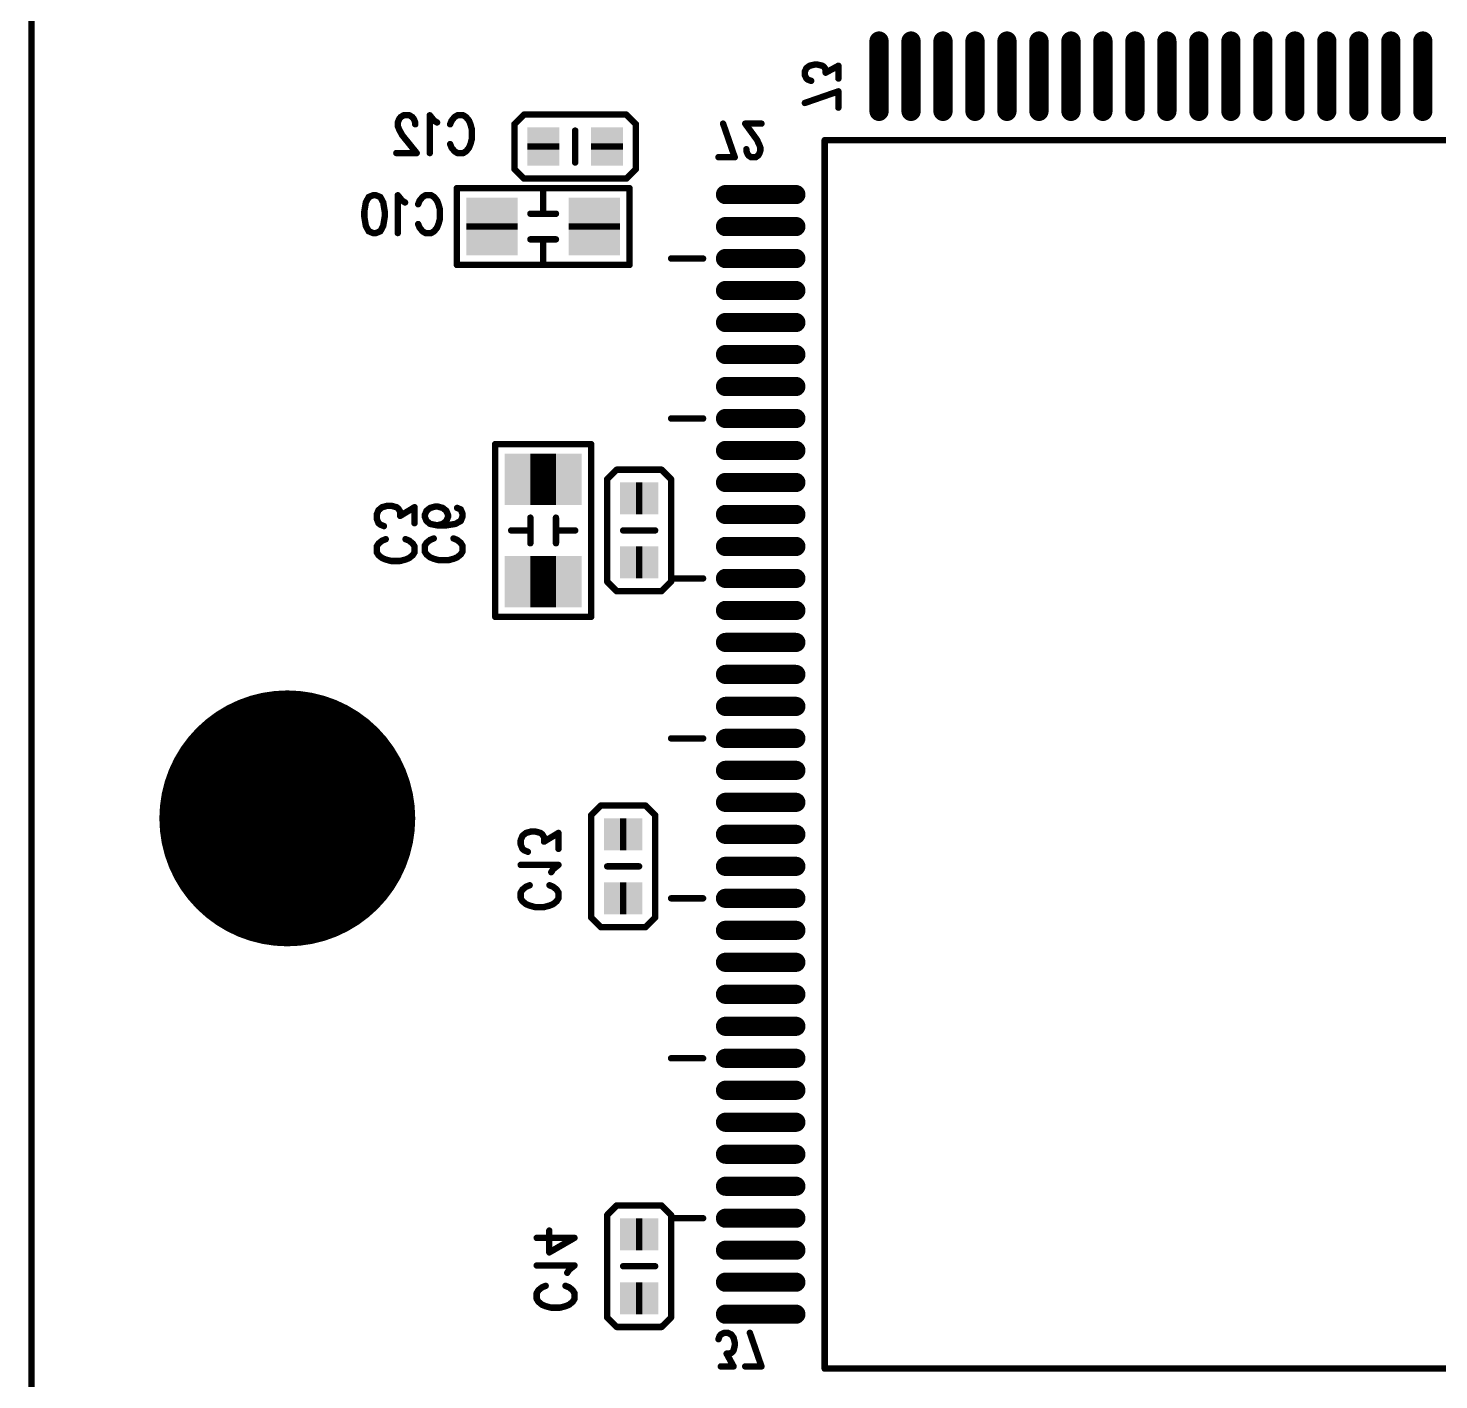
# Model space of a CAD drawing. Extents: x 100 to 156, y 84.7 to 174.
# Drawn here: x 99.95 to 122, y 125.22 to 146.35 of the extents above; entities that cross this region are included whole.
import ezdxf

# ---------------------------------------------------------------- set-up
doc = ezdxf.new("R2010")
doc.units = 0
doc.layers.get('0').update_dxf_attribs({"linetype": 'CONTINUOUS'})
doc.layers.add('MASK-BOTTOM_PHO', color=4, linetype='CONTINUOUS')
doc.layers.add('SILK-BOTTOM_PHO', color=5, linetype='CONTINUOUS')

# ---------------------------------------------------------------- blocks, each defined once
blk = doc.blocks.new('ROUND_32')
at = {"const_width": 1.999996}
blk.add_lwpolyline([(-0.999998, 0, 1), (0.999998, 0, 1)], format="xyb", close=True, dxfattribs=at)
blk = doc.blocks.new('SQUARE_16')
blk.add_solid([(0.250062, 0.250062), (0.250062, -0.250062), (-0.250062, 0.250062), (-0.250062, -0.250062)])
blk = doc.blocks.new('SQUARE_161')
blk.add_solid([(0.40005, 0.40005), (0.40005, -0.40005), (-0.40005, 0.40005), (-0.40005, -0.40005)])
blk = doc.blocks.new('ROUND_187')
at = {"const_width": 0.149986}
blk.add_lwpolyline([(-0.074994, 0, 1), (0.074994, 0, 1)], format="xyb", close=True, dxfattribs=at)
blk = doc.blocks.new('ROUND_1')
at = {"const_width": 0.050038}
blk.add_lwpolyline([(-0.025018, 0, 1), (0.025018, 0, 1)], format="xyb", close=True, dxfattribs=at)

msp = doc.modelspace()

# ---------------------------------------------------------------- linework, layer by layer
at = {"layer": 'MASK-BOTTOM_PHO'}
for points, const_width in [([(100.000054, 173.999906), (100.000054, 100.000054)], 0.100076), ([(113.249964, 145.050002), (113.249964, 146.150076)], 0.299974), ([(113.75009, 145.050002), (113.75009, 146.150076)], 0.299974), ([(114.249962, 145.050002), (114.249962, 146.150076)], 0.299974), ([(114.750088, 145.050002), (114.750088, 146.150076)], 0.299974), ([(115.24996, 145.050002), (115.24996, 146.150076)], 0.299974), ([(115.750086, 145.050002), (115.750086, 146.150076)], 0.299974), ([(116.249958, 145.050002), (116.249958, 146.150076)], 0.299974), ([(116.750084, 145.050002), (116.750084, 146.150076)], 0.299974), ([(117.249956, 145.050002), (117.249956, 146.150076)], 0.299974), ([(117.750082, 145.050002), (117.750082, 146.150076)], 0.299974), ([(118.249954, 145.050002), (118.249954, 146.150076)], 0.299974), ([(118.75008, 145.050002), (118.75008, 146.150076)], 0.299974), ([(119.249952, 145.050002), (119.249952, 146.150076)], 0.299974), ([(119.750078, 145.050002), (119.750078, 146.150076)], 0.299974), ([(120.24995, 145.050002), (120.24995, 146.150076)], 0.299974), ([(120.750076, 145.050002), (120.750076, 146.150076)], 0.299974), ([(121.249948, 145.050002), (121.249948, 146.150076)], 0.299974), ([(121.750074, 145.050002), (121.750074, 146.150076)], 0.299974), ([(108.000038, 144.450054), (108.000038, 144.549876)], 0.500124), ([(109.000036, 144.450054), (109.000036, 144.549876)], 0.500124), ([(111.949992, 143.75003), (110.849918, 143.75003)], 0.299974), ([(107.199938, 143.20012), (107.199938, 143.299942)], 0.8001), ([(108.799884, 143.20012), (108.799884, 143.299942)], 0.8001), ([(111.949992, 143.249904), (110.849918, 143.249904)], 0.299974), ([(111.949992, 142.750032), (110.849918, 142.750032)], 0.299974), ([(111.949992, 142.249906), (110.849918, 142.249906)], 0.299974), ([(111.949992, 141.750034), (110.849918, 141.750034)], 0.299974), ([(111.949992, 141.249908), (110.849918, 141.249908)], 0.299974), ([(111.949992, 140.750036), (110.849918, 140.750036)], 0.299974), ([(111.949992, 140.24991), (110.849918, 140.24991)], 0.299974), ([(111.949992, 139.750038), (110.849918, 139.750038)], 0.299974), ([(108.199936, 139.29995), (107.799886, 139.29995)], 0.8001), ([(111.949992, 139.249912), (110.849918, 139.249912)], 0.299974), ([(109.549946, 138.999976), (109.450124, 138.999976)], 0.500124), ([(111.949992, 138.75004), (110.849918, 138.75004)], 0.299974), ([(111.949992, 138.249914), (110.849918, 138.249914)], 0.299974), ([(108.199936, 137.700004), (107.799886, 137.700004)], 0.8001), ([(109.549946, 137.999978), (109.450124, 137.999978)], 0.500124), ([(111.949992, 137.750042), (110.849918, 137.750042)], 0.299974), ([(111.949992, 137.249916), (110.849918, 137.249916)], 0.299974), ([(111.949992, 136.750044), (110.849918, 136.750044)], 0.299974), ([(111.949992, 136.249918), (110.849918, 136.249918)], 0.299974), ([(111.949992, 135.750046), (110.849918, 135.750046)], 0.299974), ([(111.949992, 135.24992), (110.849918, 135.24992)], 0.299974), ([(111.949992, 134.750048), (110.849918, 134.750048)], 0.299974), ([(111.949992, 134.249922), (110.849918, 134.249922)], 0.299974), ([(109.30001, 133.75005), (109.199934, 133.75005)], 0.500124), ([(111.949992, 133.75005), (110.849918, 133.75005)], 0.299974), ([(111.949992, 133.249924), (110.849918, 133.249924)], 0.299974), ([(109.30001, 132.750052), (109.199934, 132.750052)], 0.500124), ([(111.949992, 132.750052), (110.849918, 132.750052)], 0.299974), ([(111.949992, 132.249926), (110.849918, 132.249926)], 0.299974), ([(111.949992, 131.750054), (110.849918, 131.750054)], 0.299974), ([(111.949992, 131.249928), (110.849918, 131.249928)], 0.299974), ([(111.949992, 130.750056), (110.849918, 130.750056)], 0.299974), ([(111.949992, 130.24993), (110.849918, 130.24993)], 0.299974), ([(111.949992, 129.750058), (110.849918, 129.750058)], 0.299974), ([(111.949992, 129.249932), (110.849918, 129.249932)], 0.299974), ([(111.949992, 128.75006), (110.849918, 128.75006)], 0.299974), ([(111.949992, 128.249934), (110.849918, 128.249934)], 0.299974), ([(111.949992, 127.750062), (110.849918, 127.750062)], 0.299974), ([(109.549946, 127.500126), (109.450124, 127.500126)], 0.500124), ([(111.949992, 127.249936), (110.849918, 127.249936)], 0.299974), ([(111.949992, 126.750064), (110.849918, 126.750064)], 0.299974), ([(109.549946, 126.499874), (109.450124, 126.499874)], 0.500124), ([(111.949992, 126.249938), (110.849918, 126.249938)], 0.299974)]:
    msp.add_lwpolyline(points, dxfattribs=dict(at, const_width=const_width))
at = {"layer": 'SILK-BOTTOM_PHO', "const_width": 0.100076}
for points in [[(100.000054, 173.999906), (100.000054, 100.000054)], [(112.114838, 145.726912), (112.089946, 145.672556)], [(112.164876, 145.763234), (112.114838, 145.726912)], [(112.239806, 145.781522), (112.164876, 145.763234)], [(112.289844, 145.781522), (112.239806, 145.781522)], [(112.365028, 145.763234), (112.289844, 145.781522)], [(112.38992, 145.7452), (112.365028, 145.763234)], [(112.414812, 145.708878), (112.38992, 145.7452)], [(112.614964, 145.763234), (112.414812, 145.654268)], [(112.414812, 145.654268), (112.414812, 145.708878)], [(112.614964, 145.563336), (112.614964, 145.763234)], [(112.089946, 145.672556), (112.089946, 145.617946)], [(112.089946, 145.617946), (112.114838, 145.563336)], [(112.114838, 145.563336), (112.139984, 145.545048)], [(112.139984, 145.545048), (112.190022, 145.527014)], [(112.614964, 145.363438), (112.089946, 145.181574)], [(112.614964, 145.108676), (112.614964, 145.363438)], [(105.750106, 144.932908), (105.727246, 144.87652)], [(105.727246, 144.87652), (105.727246, 144.820386)], [(105.727246, 144.820386), (105.750106, 144.763998)], [(105.772712, 144.960848), (105.750106, 144.932908)], [(105.818178, 144.989042), (105.772712, 144.960848)], [(105.90911, 144.989042), (105.818178, 144.989042)], [(105.954576, 144.960848), (105.90911, 144.989042)], [(105.977182, 144.932908), (105.954576, 144.960848)], [(106.000042, 144.87652), (105.977182, 144.932908)], [(106.000042, 144.848326), (106.000042, 144.87652)], [(106.295444, 144.904714), (106.227372, 144.989042)], [(106.227372, 144.989042), (106.227372, 144.398492)], [(106.34091, 144.87652), (106.295444, 144.904714)], [(106.54538, 144.848326), (106.56824, 144.904714)], [(106.56824, 144.904714), (106.613706, 144.960848)], [(106.613706, 144.960848), (106.659172, 144.989042)], [(106.659172, 144.989042), (106.750104, 144.989042)], [(106.750104, 144.989042), (106.79557, 144.960848)], [(106.79557, 144.960848), (106.840782, 144.904714)], [(106.840782, 144.904714), (106.863642, 144.848326)], [(106.863642, 144.848326), (106.886248, 144.763998)], [(107.54995, 144.850104), (107.700064, 144.999964)], [(107.54995, 144.15008), (107.54995, 144.850104)], [(107.700064, 144.999964), (109.30001, 144.999964)], [(109.30001, 144.999964), (109.450124, 144.850104)], [(109.450124, 144.850104), (109.450124, 144.15008)], [(110.994444, 144.333722), (110.81258, 144.85874)], [(111.339884, 144.608804), (111.15802, 144.85874)], [(111.15802, 144.85874), (111.412528, 144.85874)], [(105.750106, 144.763998), (105.795572, 144.67967)], [(105.795572, 144.67967), (106.022648, 144.398492)], [(106.886248, 144.623536), (106.863642, 144.538954)], [(106.886248, 144.763998), (106.886248, 144.623536)], [(108.49991, 144.249902), (108.49991, 144.750028)], [(111.376206, 144.533874), (111.339884, 144.608804)], [(131.59994, 144.599914), (112.40008, 144.599914)], [(112.40008, 144.599914), (112.40008, 125.400054)], [(106.022648, 144.398492), (105.70464, 144.398492)], [(106.56824, 144.48282), (106.54538, 144.538954)], [(106.613706, 144.426686), (106.56824, 144.48282)], [(106.659172, 144.398492), (106.613706, 144.426686)], [(106.750104, 144.398492), (106.659172, 144.398492)], [(106.79557, 144.426686), (106.750104, 144.398492)], [(106.840782, 144.48282), (106.79557, 144.426686)], [(106.863642, 144.538954), (106.840782, 144.48282)], [(111.176308, 144.45869), (111.176308, 144.433798)], [(111.176308, 144.433798), (111.194342, 144.38376)], [(111.194342, 144.38376), (111.21263, 144.358868)], [(111.358172, 144.358868), (111.376206, 144.38376)], [(111.394494, 144.483836), (111.376206, 144.533874)], [(111.376206, 144.38376), (111.394494, 144.433798)], [(111.394494, 144.433798), (111.394494, 144.483836)], [(110.739936, 144.333722), (110.994444, 144.333722)], [(111.21263, 144.358868), (111.248952, 144.333722)], [(111.248952, 144.333722), (111.321596, 144.333722)], [(111.321596, 144.333722), (111.358172, 144.358868)], [(107.700064, 143.999966), (107.54995, 144.15008)], [(109.30001, 143.999966), (107.700064, 143.999966)], [(109.450124, 144.15008), (109.30001, 143.999966)], [(105.27284, 143.710914), (105.340912, 143.739108)], [(105.340912, 143.739108), (105.386378, 143.739108)], [(105.386378, 143.739108), (105.45445, 143.710914)], [(105.795572, 143.65478), (105.727246, 143.739108)], [(105.727246, 143.739108), (105.727246, 143.148558)], [(106.11358, 143.710914), (106.159046, 143.739108)], [(106.159046, 143.739108), (106.249978, 143.739108)], [(106.249978, 143.739108), (106.295444, 143.710914)], [(109.350048, 143.850106), (106.650028, 143.850106)], [(106.650028, 143.850106), (106.650028, 142.649956)], [(108.000038, 143.850106), (108.000038, 143.450056)], [(109.350048, 142.649956), (109.350048, 143.850106)], [(105.204514, 143.48587), (105.227374, 143.626586)], [(105.227374, 143.626586), (105.27284, 143.710914)], [(105.45445, 143.710914), (105.499916, 143.626586)], [(105.499916, 143.626586), (105.522776, 143.48587)], [(105.840784, 143.626586), (105.795572, 143.65478)], [(106.045508, 143.598392), (106.068114, 143.65478)], [(106.068114, 143.65478), (106.11358, 143.710914)], [(106.295444, 143.710914), (106.34091, 143.65478)], [(106.34091, 143.65478), (106.363516, 143.598392)], [(106.363516, 143.598392), (106.386376, 143.514064)], [(106.386376, 143.514064), (106.386376, 143.373348)], [(105.204514, 143.401542), (105.204514, 143.48587)], [(105.227374, 143.260826), (105.204514, 143.401542)], [(105.522776, 143.401542), (105.499916, 143.260826)], [(105.522776, 143.48587), (105.522776, 143.401542)], [(106.068114, 143.232886), (106.045508, 143.28902)], [(106.363516, 143.28902), (106.34091, 143.232886)], [(106.386376, 143.373348), (106.363516, 143.28902)], [(108.199936, 143.450056), (107.799886, 143.450056)], [(105.27284, 143.176498), (105.227374, 143.260826)], [(105.340912, 143.148558), (105.27284, 143.176498)], [(105.386378, 143.148558), (105.340912, 143.148558)], [(105.45445, 143.176498), (105.386378, 143.148558)], [(105.499916, 143.260826), (105.45445, 143.176498)], [(106.11358, 143.176498), (106.068114, 143.232886)], [(106.159046, 143.148558), (106.11358, 143.176498)], [(106.249978, 143.148558), (106.159046, 143.148558)], [(106.295444, 143.176498), (106.249978, 143.148558)], [(106.34091, 143.232886), (106.295444, 143.176498)], [(108.199936, 143.050006), (107.799886, 143.050006)], [(108.000038, 142.649956), (108.000038, 143.050006)], [(106.650028, 142.649956), (109.350048, 142.649956)], [(110.000034, 142.750032), (110.499906, 142.750032)], [(110.000034, 140.24991), (110.499906, 140.24991)], [(107.249976, 139.850114), (107.249976, 137.150094)], [(108.7501, 139.850114), (107.249976, 139.850114)], [(108.7501, 137.150094), (108.7501, 139.850114)], [(109.000036, 139.29995), (109.149896, 139.450064)], [(109.149896, 139.450064), (109.84992, 139.450064)], [(109.84992, 139.450064), (110.000034, 139.29995)], [(109.000036, 137.700004), (109.000036, 139.29995)], [(110.000034, 139.29995), (110.000034, 137.700004)], [(105.567226, 138.886438), (105.482898, 138.863578)], [(105.62336, 138.886438), (105.567226, 138.886438)], [(105.707688, 138.863578), (105.62336, 138.886438)], [(106.232706, 138.852148), (106.317288, 138.875008)], [(106.317288, 138.875008), (106.345228, 138.875008)], [(106.345228, 138.875008), (106.42981, 138.852148)], [(105.42651, 138.818112), (105.398316, 138.75004)], [(105.398316, 138.75004), (105.398316, 138.681714)], [(105.398316, 138.681714), (105.42651, 138.613642)], [(105.482898, 138.863578), (105.42651, 138.818112)], [(105.735882, 138.840972), (105.707688, 138.863578)], [(105.764076, 138.795506), (105.735882, 138.840972)], [(105.98912, 138.863578), (105.764076, 138.72718)], [(105.764076, 138.72718), (105.764076, 138.795506)], [(105.98912, 138.613642), (105.98912, 138.863578)], [(106.148378, 138.73861), (106.176572, 138.806936)], [(106.148378, 138.716004), (106.148378, 138.73861)], [(106.176572, 138.647678), (106.148378, 138.716004)], [(106.176572, 138.806936), (106.232706, 138.852148)], [(106.232706, 138.602212), (106.176572, 138.647678)], [(106.42981, 138.852148), (106.485944, 138.806936)], [(106.485944, 138.647678), (106.42981, 138.602212)], [(106.485944, 138.806936), (106.514138, 138.73861)], [(106.514138, 138.716004), (106.485944, 138.647678)], [(106.514138, 138.73861), (106.514138, 138.716004)], [(106.710988, 138.647678), (106.62666, 138.602212)], [(106.6546, 138.852148), (106.710988, 138.829542)], [(106.710988, 138.829542), (106.739182, 138.76147)], [(106.739182, 138.716004), (106.710988, 138.647678)], [(106.739182, 138.76147), (106.739182, 138.716004)], [(107.799886, 138.700002), (107.799886, 138.299952)], [(108.199936, 138.700002), (108.199936, 138.299952)], [(105.42651, 138.613642), (105.454704, 138.590782)], [(105.454704, 138.590782), (105.510838, 138.568176)], [(106.345228, 138.579606), (106.232706, 138.602212)], [(106.42981, 138.602212), (106.345228, 138.579606)], [(106.485944, 138.579606), (106.345228, 138.579606)], [(106.62666, 138.602212), (106.485944, 138.579606)], [(107.799886, 138.500104), (107.499912, 138.500104)], [(108.199936, 138.500104), (108.49991, 138.500104)], [(109.750098, 138.500104), (109.249972, 138.500104)], [(105.398316, 138.249914), (105.42651, 138.29538)], [(105.398316, 138.158982), (105.398316, 138.249914)], [(105.42651, 138.29538), (105.482898, 138.340846)], [(105.482898, 138.340846), (105.539032, 138.363706)], [(105.848404, 138.363706), (105.904792, 138.340846)], [(105.904792, 138.340846), (105.960926, 138.29538)], [(105.960926, 138.29538), (105.98912, 138.249914)], [(105.98912, 138.249914), (105.98912, 138.158982)], [(106.148378, 138.261344), (106.176572, 138.30681)], [(106.148378, 138.170412), (106.148378, 138.261344)], [(106.176572, 138.30681), (106.232706, 138.352276)], [(106.232706, 138.352276), (106.289094, 138.374882)], [(106.598466, 138.374882), (106.6546, 138.352276)], [(106.6546, 138.352276), (106.710988, 138.30681)], [(106.710988, 138.30681), (106.739182, 138.261344)], [(106.739182, 138.261344), (106.739182, 138.170412)], [(105.42651, 138.113516), (105.398316, 138.158982)], [(105.482898, 138.068304), (105.42651, 138.113516)], [(105.539032, 138.045444), (105.482898, 138.068304)], [(105.62336, 138.022838), (105.539032, 138.045444)], [(105.764076, 138.022838), (105.62336, 138.022838)], [(105.848404, 138.045444), (105.764076, 138.022838)], [(105.904792, 138.068304), (105.848404, 138.045444)], [(105.960926, 138.113516), (105.904792, 138.068304)], [(105.98912, 138.158982), (105.960926, 138.113516)], [(106.176572, 138.124946), (106.148378, 138.170412)], [(106.232706, 138.07948), (106.176572, 138.124946)], [(106.289094, 138.056874), (106.232706, 138.07948)], [(106.373422, 138.034014), (106.289094, 138.056874)], [(106.514138, 138.034014), (106.373422, 138.034014)], [(106.598466, 138.056874), (106.514138, 138.034014)], [(106.6546, 138.07948), (106.598466, 138.056874)], [(106.710988, 138.124946), (106.6546, 138.07948)], [(106.739182, 138.170412), (106.710988, 138.124946)], [(109.149896, 137.54989), (109.000036, 137.700004)], [(109.84992, 137.54989), (109.149896, 137.54989)], [(110.000034, 137.700004), (109.84992, 137.54989)], [(110.000034, 137.750042), (110.499906, 137.750042)], [(107.249976, 137.150094), (108.7501, 137.150094)], [(110.000034, 135.24992), (110.499906, 135.24992)], [(108.7501, 134.050024), (108.89996, 134.199884)], [(108.7501, 132.450078), (108.7501, 134.050024)], [(108.89996, 134.199884), (109.599984, 134.199884)], [(109.599984, 134.199884), (109.750098, 134.050024)], [(109.750098, 134.050024), (109.750098, 132.450078)], [(107.817158, 133.795516), (107.73283, 133.772656)], [(107.873546, 133.795516), (107.817158, 133.795516)], [(107.957874, 133.772656), (107.873546, 133.795516)], [(107.676442, 133.72719), (107.648502, 133.659118)], [(107.648502, 133.659118), (107.648502, 133.590792)], [(107.648502, 133.590792), (107.676442, 133.52272)], [(107.73283, 133.772656), (107.676442, 133.72719)], [(107.985814, 133.75005), (107.957874, 133.772656)], [(108.014008, 133.704584), (107.985814, 133.75005)], [(108.239052, 133.772656), (108.014008, 133.636258)], [(108.014008, 133.636258), (108.014008, 133.704584)], [(108.239052, 133.52272), (108.239052, 133.772656)], [(107.676442, 133.52272), (107.704636, 133.500114)], [(107.704636, 133.500114), (107.761024, 133.477254)], [(108.239052, 133.272784), (107.648502, 133.272784)], [(108.12653, 133.158992), (108.154724, 133.204458)], [(108.154724, 133.204458), (108.239052, 133.272784)], [(109.499908, 133.249924), (109.000036, 133.249924)], [(107.676442, 132.88645), (107.73283, 132.931916)], [(107.73283, 132.931916), (107.788964, 132.954522)], [(108.098336, 132.954522), (108.154724, 132.931916)], [(108.154724, 132.931916), (108.210858, 132.88645)], [(107.648502, 132.840984), (107.676442, 132.88645)], [(107.648502, 132.750052), (107.648502, 132.840984)], [(107.676442, 132.704586), (107.648502, 132.750052)], [(107.73283, 132.65912), (107.676442, 132.704586)], [(108.210858, 132.704586), (108.154724, 132.65912)], [(108.210858, 132.88645), (108.239052, 132.840984)], [(108.239052, 132.750052), (108.210858, 132.704586)], [(108.239052, 132.840984), (108.239052, 132.750052)], [(110.000034, 132.750052), (110.499906, 132.750052)], [(107.788964, 132.63626), (107.73283, 132.65912)], [(107.873546, 132.613654), (107.788964, 132.63626)], [(108.014008, 132.613654), (107.873546, 132.613654)], [(108.098336, 132.63626), (108.014008, 132.613654)], [(108.154724, 132.65912), (108.098336, 132.63626)], [(108.89996, 132.299964), (108.7501, 132.450078)], [(109.599984, 132.299964), (108.89996, 132.299964)], [(109.750098, 132.450078), (109.599984, 132.299964)], [(110.000034, 130.24993), (110.499906, 130.24993)], [(109.000036, 127.8001), (109.149896, 127.94996)], [(109.149896, 127.94996), (109.84992, 127.94996)], [(109.84992, 127.94996), (110.000034, 127.8001)], [(109.000036, 126.1999), (109.000036, 127.8001)], [(110.000034, 127.8001), (110.000034, 126.1999)], [(110.000034, 127.750062), (110.499906, 127.750062)], [(108.488988, 127.44323), (107.898438, 127.44323)], [(108.095288, 127.2159), (108.095288, 127.556768)], [(108.488988, 127.44323), (108.095288, 127.2159)], [(108.488988, 127.01143), (107.898438, 127.01143)], [(108.40466, 126.943104), (108.488988, 127.01143)], [(109.750098, 127), (109.249972, 127)], [(108.376466, 126.897638), (108.40466, 126.943104)], [(107.898438, 126.57963), (107.926632, 126.625096)], [(107.898438, 126.488698), (107.898438, 126.57963)], [(107.926632, 126.625096), (107.982766, 126.670562)], [(107.982766, 126.670562), (108.039154, 126.693168)], [(108.348526, 126.693168), (108.40466, 126.670562)], [(108.40466, 126.670562), (108.461048, 126.625096)], [(108.461048, 126.625096), (108.488988, 126.57963)], [(108.488988, 126.57963), (108.488988, 126.488698)], [(107.926632, 126.443232), (107.898438, 126.488698)], [(107.982766, 126.397766), (107.926632, 126.443232)], [(108.039154, 126.374906), (107.982766, 126.397766)], [(108.123482, 126.3523), (108.039154, 126.374906)], [(108.263944, 126.3523), (108.123482, 126.3523)], [(108.348526, 126.374906), (108.263944, 126.3523)], [(108.40466, 126.397766), (108.348526, 126.374906)], [(108.461048, 126.443232), (108.40466, 126.397766)], [(108.488988, 126.488698), (108.461048, 126.443232)], [(109.149896, 126.05004), (109.000036, 126.1999)], [(110.000034, 126.1999), (109.84992, 126.05004)], [(109.84992, 126.05004), (109.149896, 126.05004)], [(110.75797, 125.908816), (110.739936, 125.858778)], [(110.776258, 125.933708), (110.75797, 125.908816)], [(110.830868, 125.958854), (110.776258, 125.933708)], [(110.885478, 125.958854), (110.830868, 125.958854)], [(110.939834, 125.933708), (110.885478, 125.958854)], [(110.976156, 125.883924), (110.939834, 125.933708)], [(110.994444, 125.80874), (110.976156, 125.883924)], [(111.412528, 125.433836), (111.230918, 125.958854)], [(110.9218, 125.633734), (110.958122, 125.65888)], [(110.958122, 125.65888), (110.976156, 125.683772)], [(110.976156, 125.683772), (110.994444, 125.758702)], [(110.994444, 125.758702), (110.994444, 125.80874)], [(110.776258, 125.433836), (110.976156, 125.433836)], [(110.976156, 125.433836), (110.86719, 125.633734)], [(110.86719, 125.633734), (110.9218, 125.633734)], [(111.15802, 125.433836), (111.412528, 125.433836)], [(112.40008, 125.400054), (130.599942, 125.400054)]]:
    msp.add_lwpolyline(points, dxfattribs=at)

# ---------------------------------------------------------------- block references
at = {"layer": 'MASK-BOTTOM_PHO'}
for name, p in [('ROUND_187', (113.249964, 146.150076)), ('ROUND_187', (113.75009, 146.150076)), ('ROUND_187', (114.249962, 146.150076)), ('ROUND_187', (114.750088, 146.150076)), ('ROUND_187', (115.24996, 146.150076)), ('ROUND_187', (115.750086, 146.150076)), ('ROUND_187', (116.249958, 146.150076)), ('ROUND_187', (116.750084, 146.150076)), ('ROUND_187', (117.249956, 146.150076)), ('ROUND_187', (117.750082, 146.150076)), ('ROUND_187', (118.249954, 146.150076)), ('ROUND_187', (118.75008, 146.150076)), ('ROUND_187', (119.249952, 146.150076)), ('ROUND_187', (119.750078, 146.150076)), ('ROUND_187', (120.24995, 146.150076)), ('ROUND_187', (120.750076, 146.150076)), ('ROUND_187', (121.249948, 146.150076)), ('ROUND_187', (121.750074, 146.150076)), ('ROUND_187', (113.249964, 145.050002)), ('ROUND_187', (113.75009, 145.050002)), ('ROUND_187', (114.249962, 145.050002)), ('ROUND_187', (114.750088, 145.050002)), ('ROUND_187', (115.24996, 145.050002)), ('ROUND_187', (115.750086, 145.050002)), ('ROUND_187', (116.249958, 145.050002)), ('ROUND_187', (116.750084, 145.050002)), ('ROUND_187', (117.249956, 145.050002)), ('ROUND_187', (117.750082, 145.050002)), ('ROUND_187', (118.249954, 145.050002)), ('ROUND_187', (118.75008, 145.050002)), ('ROUND_187', (119.249952, 145.050002)), ('ROUND_187', (119.750078, 145.050002)), ('ROUND_187', (120.24995, 145.050002)), ('ROUND_187', (120.750076, 145.050002)), ('ROUND_187', (121.249948, 145.050002)), ('ROUND_187', (121.750074, 145.050002)), ('SQUARE_16', (108.000038, 144.549876)), ('SQUARE_16', (108.000038, 144.450054)), ('SQUARE_16', (109.000036, 144.549876)), ('SQUARE_16', (109.000036, 144.450054)), ('ROUND_187', (110.849918, 143.75003)), ('ROUND_187', (111.949992, 143.75003)), ('SQUARE_161', (107.199938, 143.299942)), ('SQUARE_161', (107.199938, 143.20012)), ('SQUARE_161', (108.799884, 143.299942)), ('SQUARE_161', (108.799884, 143.20012)), ('ROUND_187', (110.849918, 143.249904)), ('ROUND_187', (111.949992, 143.249904)), ('ROUND_187', (110.849918, 142.750032)), ('ROUND_187', (111.949992, 142.750032)), ('ROUND_187', (110.849918, 142.249906)), ('ROUND_187', (111.949992, 142.249906)), ('ROUND_187', (110.849918, 141.750034)), ('ROUND_187', (111.949992, 141.750034)), ('ROUND_187', (110.849918, 141.249908)), ('ROUND_187', (111.949992, 141.249908)), ('ROUND_187', (110.849918, 140.750036)), ('ROUND_187', (111.949992, 140.750036)), ('ROUND_187', (110.849918, 140.24991)), ('ROUND_187', (111.949992, 140.24991)), ('ROUND_187', (110.849918, 139.750038)), ('ROUND_187', (111.949992, 139.750038)), ('SQUARE_161', (107.799886, 139.29995)), ('SQUARE_161', (108.199936, 139.29995)), ('ROUND_187', (110.849918, 139.249912)), ('ROUND_187', (111.949992, 139.249912)), ('SQUARE_16', (109.450124, 138.999976)), ('SQUARE_16', (109.549946, 138.999976)), ('ROUND_187', (110.849918, 138.75004)), ('ROUND_187', (111.949992, 138.75004)), ('ROUND_187', (110.849918, 138.249914)), ('ROUND_187', (111.949992, 138.249914)), ('SQUARE_161', (107.799886, 137.700004)), ('SQUARE_161', (108.199936, 137.700004)), ('SQUARE_16', (109.450124, 137.999978)), ('SQUARE_16', (109.549946, 137.999978)), ('ROUND_187', (110.849918, 137.750042)), ('ROUND_187', (111.949992, 137.750042)), ('ROUND_187', (110.849918, 137.249916)), ('ROUND_187', (111.949992, 137.249916)), ('ROUND_187', (110.849918, 136.750044)), ('ROUND_187', (111.949992, 136.750044)), ('ROUND_187', (110.849918, 136.249918)), ('ROUND_187', (111.949992, 136.249918)), ('ROUND_32', (104.000046, 133.999986)), ('ROUND_187', (110.849918, 135.750046)), ('ROUND_187', (111.949992, 135.750046)), ('ROUND_187', (110.849918, 135.24992)), ('ROUND_187', (111.949992, 135.24992)), ('ROUND_187', (110.849918, 134.750048)), ('ROUND_187', (111.949992, 134.750048)), ('ROUND_187', (110.849918, 134.249922)), ('ROUND_187', (111.949992, 134.249922)), ('SQUARE_16', (109.199934, 133.75005)), ('SQUARE_16', (109.30001, 133.75005)), ('ROUND_187', (110.849918, 133.75005)), ('ROUND_187', (111.949992, 133.75005)), ('ROUND_187', (110.849918, 133.249924)), ('ROUND_187', (111.949992, 133.249924)), ('SQUARE_16', (109.199934, 132.750052)), ('SQUARE_16', (109.30001, 132.750052)), ('ROUND_187', (110.849918, 132.750052)), ('ROUND_187', (111.949992, 132.750052)), ('ROUND_187', (110.849918, 132.249926)), ('ROUND_187', (111.949992, 132.249926)), ('ROUND_187', (110.849918, 131.750054)), ('ROUND_187', (111.949992, 131.750054)), ('ROUND_187', (110.849918, 131.249928)), ('ROUND_187', (111.949992, 131.249928)), ('ROUND_187', (110.849918, 130.750056)), ('ROUND_187', (111.949992, 130.750056)), ('ROUND_187', (110.849918, 130.24993)), ('ROUND_187', (111.949992, 130.24993)), ('ROUND_187', (110.849918, 129.750058)), ('ROUND_187', (111.949992, 129.750058)), ('ROUND_187', (110.849918, 129.249932)), ('ROUND_187', (111.949992, 129.249932)), ('ROUND_187', (110.849918, 128.75006)), ('ROUND_187', (111.949992, 128.75006)), ('ROUND_187', (110.849918, 128.249934)), ('ROUND_187', (111.949992, 128.249934)), ('ROUND_187', (110.849918, 127.750062)), ('ROUND_187', (111.949992, 127.750062)), ('SQUARE_16', (109.450124, 127.500126)), ('SQUARE_16', (109.549946, 127.500126)), ('ROUND_187', (110.849918, 127.249936)), ('ROUND_187', (111.949992, 127.249936)), ('ROUND_187', (110.849918, 126.750064)), ('ROUND_187', (111.949992, 126.750064)), ('SQUARE_16', (109.450124, 126.499874)), ('SQUARE_16', (109.549946, 126.499874)), ('ROUND_187', (110.849918, 126.249938)), ('ROUND_187', (111.949992, 126.249938))]:
    msp.add_blockref(name, p, dxfattribs=at)
at = {"layer": 'SILK-BOTTOM_PHO'}
for p in [(112.114838, 145.726912), (112.164876, 145.763234), (112.239806, 145.781522), (112.289844, 145.781522), (112.365028, 145.763234), (112.38992, 145.7452), (112.414812, 145.708878), (112.614964, 145.763234), (112.089946, 145.672556), (112.089946, 145.617946), (112.114838, 145.563336), (112.139984, 145.545048), (112.190022, 145.527014), (112.414812, 145.654268), (112.614964, 145.563336), (112.614964, 145.363438), (112.614964, 145.363438), (112.089946, 145.181574), (112.614964, 145.108676), (105.727246, 144.87652), (105.727246, 144.820386), (105.750106, 144.932908), (105.772712, 144.960848), (105.818178, 144.989042), (105.90911, 144.989042), (105.954576, 144.960848), (105.977182, 144.932908), (106.000042, 144.87652), (106.000042, 144.848326), (106.227372, 144.989042), (106.295444, 144.904714), (106.34091, 144.87652), (106.54538, 144.848326), (106.56824, 144.904714), (106.613706, 144.960848), (106.659172, 144.989042), (106.750104, 144.989042), (106.79557, 144.960848), (106.840782, 144.904714), (106.840782, 144.904714), (106.863642, 144.848326), (107.54995, 144.850104), (107.700064, 144.999964), (109.30001, 144.999964), (109.30001, 144.999964), (109.450124, 144.850104), (110.81258, 144.85874), (111.15802, 144.85874), (111.412528, 144.85874), (105.750106, 144.763998), (105.795572, 144.67967), (106.886248, 144.763998), (106.886248, 144.623536), (108.49991, 144.750028), (111.339884, 144.608804), (112.40008, 144.599914), (105.70464, 144.398492), (106.022648, 144.398492), (106.227372, 144.398492), (106.54538, 144.538954), (106.56824, 144.48282), (106.613706, 144.426686), (106.659172, 144.398492), (106.750104, 144.398492), (106.79557, 144.426686), (106.840782, 144.48282), (106.840782, 144.48282), (106.863642, 144.538954), (111.176308, 144.45869), (111.176308, 144.433798), (111.194342, 144.38376), (111.376206, 144.533874), (111.376206, 144.38376), (111.394494, 144.483836), (111.394494, 144.433798), (108.49991, 144.249902), (110.739936, 144.333722), (110.994444, 144.333722), (110.994444, 144.333722), (111.21263, 144.358868), (111.248952, 144.333722), (111.321596, 144.333722), (111.358172, 144.358868), (107.54995, 144.15008), (107.700064, 143.999966), (109.30001, 143.999966), (109.450124, 144.15008), (105.340912, 143.739108), (105.386378, 143.739108), (105.386378, 143.739108), (105.727246, 143.739108), (106.159046, 143.739108), (106.249978, 143.739108), (106.650028, 143.850106), (108.000038, 143.850106), (109.350048, 143.850106), (109.350048, 143.850106), (105.227374, 143.626586), (105.27284, 143.710914), (105.45445, 143.710914), (105.499916, 143.626586), (105.795572, 143.65478), (105.840784, 143.626586), (106.045508, 143.598392), (106.068114, 143.65478), (106.11358, 143.710914), (106.295444, 143.710914), (106.34091, 143.65478), (106.363516, 143.598392), (106.386376, 143.514064), (105.204514, 143.48587), (105.204514, 143.401542), (105.522776, 143.48587), (105.522776, 143.401542), (106.045508, 143.28902), (106.363516, 143.28902), (106.386376, 143.373348), (107.799886, 143.450056), (108.000038, 143.450056), (108.199936, 143.450056), (105.227374, 143.260826), (105.27284, 143.176498), (105.340912, 143.148558), (105.386378, 143.148558), (105.45445, 143.176498), (105.499916, 143.260826), (105.727246, 143.148558), (106.068114, 143.232886), (106.11358, 143.176498), (106.159046, 143.148558), (106.249978, 143.148558), (106.295444, 143.176498), (106.34091, 143.232886), (107.799886, 143.050006), (108.000038, 143.050006), (108.199936, 143.050006), (106.650028, 142.649956), (108.000038, 142.649956), (109.350048, 142.649956), (110.000034, 142.750032), (110.499906, 142.750032), (110.000034, 140.24991), (110.499906, 140.24991), (107.249976, 139.850114), (107.249976, 139.850114), (108.7501, 139.850114), (109.149896, 139.450064), (109.84992, 139.450064), (109.000036, 139.29995), (109.000036, 139.29995), (110.000034, 139.29995), (105.567226, 138.886438), (105.62336, 138.886438), (106.317288, 138.875008), (106.345228, 138.875008), (105.398316, 138.75004), (105.398316, 138.681714), (105.42651, 138.818112), (105.482898, 138.863578), (105.707688, 138.863578), (105.735882, 138.840972), (105.764076, 138.795506), (105.764076, 138.72718), (105.98912, 138.863578), (106.148378, 138.73861), (106.148378, 138.716004), (106.176572, 138.806936), (106.176572, 138.647678), (106.232706, 138.852148), (106.42981, 138.852148), (106.485944, 138.806936), (106.485944, 138.647678), (106.514138, 138.73861), (106.514138, 138.716004), (106.6546, 138.852148), (106.710988, 138.829542), (106.710988, 138.647678), (106.739182, 138.76147), (106.739182, 138.716004), (107.799886, 138.700002), (108.199936, 138.700002), (105.42651, 138.613642), (105.454704, 138.590782), (105.454704, 138.590782), (105.510838, 138.568176), (105.98912, 138.613642), (106.232706, 138.602212), (106.345228, 138.579606), (106.345228, 138.579606), (106.42981, 138.602212), (106.485944, 138.579606), (106.62666, 138.602212), (107.499912, 138.500104), (107.799886, 138.500104), (108.199936, 138.500104), (108.49991, 138.500104), (109.249972, 138.500104), (109.750098, 138.500104), (105.398316, 138.249914), (105.42651, 138.29538), (105.482898, 138.340846), (105.539032, 138.363706), (105.848404, 138.363706), (105.904792, 138.340846), (105.960926, 138.29538), (105.98912, 138.249914), (106.148378, 138.261344), (106.176572, 138.30681), (106.232706, 138.352276), (106.289094, 138.374882), (106.598466, 138.374882), (106.6546, 138.352276), (106.710988, 138.30681), (106.739182, 138.261344), (107.799886, 138.299952), (108.199936, 138.299952), (105.398316, 138.158982), (105.42651, 138.113516), (105.482898, 138.068304), (105.539032, 138.045444), (105.62336, 138.022838), (105.764076, 138.022838), (105.848404, 138.045444), (105.904792, 138.068304), (105.960926, 138.113516), (105.98912, 138.158982), (106.148378, 138.170412), (106.176572, 138.124946), (106.232706, 138.07948), (106.289094, 138.056874), (106.373422, 138.034014), (106.514138, 138.034014), (106.598466, 138.056874), (106.6546, 138.07948), (106.710988, 138.124946), (106.739182, 138.170412), (109.000036, 137.700004), (109.149896, 137.54989), (109.84992, 137.54989), (110.000034, 137.750042), (110.000034, 137.700004), (110.499906, 137.750042), (107.249976, 137.150094), (108.7501, 137.150094), (110.000034, 135.24992), (110.499906, 135.24992), (108.7501, 134.050024), (108.7501, 134.050024), (108.89996, 134.199884), (109.599984, 134.199884), (109.750098, 134.050024), (107.817158, 133.795516), (107.873546, 133.795516), (107.648502, 133.659118), (107.648502, 133.590792), (107.676442, 133.72719), (107.73283, 133.772656), (107.957874, 133.772656), (107.985814, 133.75005), (108.014008, 133.704584), (108.014008, 133.636258), (108.239052, 133.772656), (107.676442, 133.52272), (107.704636, 133.500114), (107.761024, 133.477254), (108.239052, 133.52272), (107.648502, 133.272784), (108.12653, 133.158992), (108.154724, 133.204458), (108.239052, 133.272784), (109.000036, 133.249924), (109.499908, 133.249924), (107.73283, 132.931916), (107.788964, 132.954522), (108.098336, 132.954522), (108.154724, 132.931916), (107.648502, 132.840984), (107.648502, 132.750052), (107.676442, 132.88645), (107.676442, 132.704586), (108.210858, 132.88645), (108.210858, 132.704586), (108.239052, 132.840984), (108.239052, 132.750052), (110.000034, 132.750052), (110.499906, 132.750052), (107.73283, 132.65912), (107.788964, 132.63626), (107.873546, 132.613654), (108.014008, 132.613654), (108.098336, 132.63626), (108.154724, 132.65912), (108.7501, 132.450078), (108.89996, 132.299964), (109.599984, 132.299964), (109.750098, 132.450078), (110.000034, 130.24993), (110.499906, 130.24993), (109.149896, 127.94996), (109.84992, 127.94996), (109.000036, 127.8001), (109.000036, 127.8001), (110.000034, 127.8001), (110.000034, 127.750062), (110.499906, 127.750062), (107.898438, 127.44323), (108.095288, 127.556768), (108.488988, 127.44323), (108.488988, 127.44323), (108.095288, 127.2159), (107.898438, 127.01143), (108.488988, 127.01143), (109.249972, 127), (109.750098, 127), (108.376466, 126.897638), (108.40466, 126.943104), (107.898438, 126.57963), (107.926632, 126.625096), (107.982766, 126.670562), (108.039154, 126.693168), (108.348526, 126.693168), (108.40466, 126.670562), (108.461048, 126.625096), (108.488988, 126.57963), (107.898438, 126.488698), (107.926632, 126.443232), (107.982766, 126.397766), (108.039154, 126.374906), (108.123482, 126.3523), (108.263944, 126.3523), (108.348526, 126.374906), (108.40466, 126.397766), (108.461048, 126.443232), (108.488988, 126.488698), (109.000036, 126.1999), (110.000034, 126.1999), (109.149896, 126.05004), (109.84992, 126.05004), (110.739936, 125.858778), (110.75797, 125.908816), (110.776258, 125.933708), (110.830868, 125.958854), (110.885478, 125.958854), (110.939834, 125.933708), (110.976156, 125.883924), (111.230918, 125.958854), (110.958122, 125.65888), (110.976156, 125.683772), (110.994444, 125.80874), (110.994444, 125.758702), (110.776258, 125.433836), (110.86719, 125.633734), (110.9218, 125.633734), (110.976156, 125.433836), (111.15802, 125.433836), (111.412528, 125.433836), (111.412528, 125.433836), (112.40008, 125.400054), (112.40008, 125.400054)]:
    msp.add_blockref('ROUND_1', p, dxfattribs=at)

doc.saveas('drawing.dxf')
